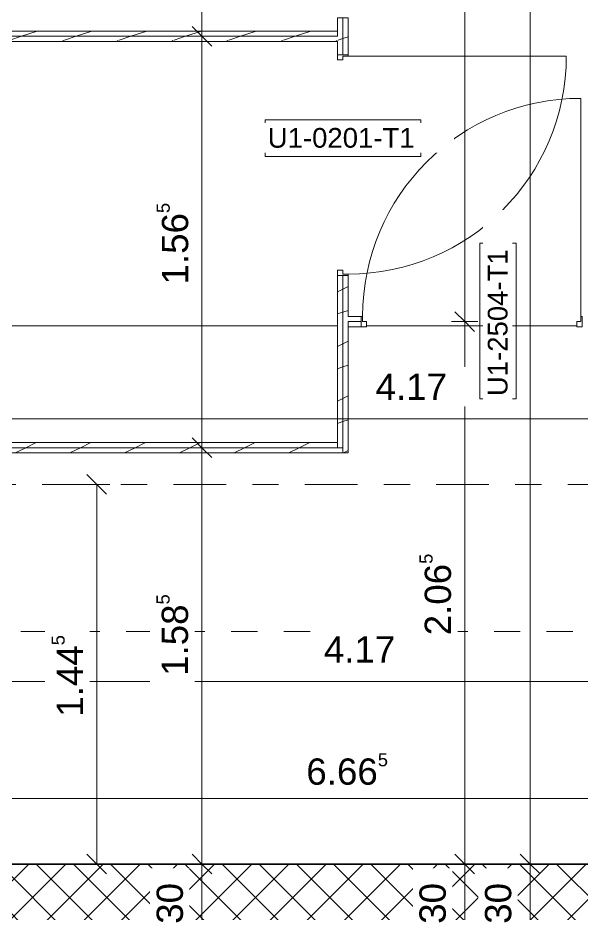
# Model space of a CAD drawing. Header units: metres. Extents: x -85.4 to -16.9, y -4 to 38.1.
# Drawn here: x -30.335 to -28.188, y 21.821 to 25.233 of the extents above; entities that cross this region are included whole.
import ezdxf

# ---------------------------------------------------------------- set-up
doc = ezdxf.new("R2010")
doc.units = ezdxf.units.M
doc.linetypes.add('_Rasterlinie_', pattern=[0.375, 0.2, -0.05, 0.075, -0.05])
doc.linetypes.add('Strichpunkt - Fein', pattern=[0.2, 0.1, -0.05, 0, -0.05])
for name, color, linetype, lineweight in [('A-____-____-DIMS', 7, 'Continuous', 5), ('A-____-____-DIMS-50', 7, 'Continuous', 5), ('A-DOOR-____-IDEN', 7, 'Continuous', 5), ('A-DOOR-____-OTLN', 7, 'Continuous', 9), ('A-DOOR-FRAM-MCUT', 7, 'Continuous', 9), ('A-DOOR-OPNG-OTLN', 7, 'Continuous', 9), ('A-FLOR-____-OTLN', 7, 'Continuous', 9), ('A-FLOR-____-OVHD', 7, 'Strichpunkt - Fein', 9), ('A-WALL-____-MCUT', 7, 'Continuous', 35), ('A-WALL-____-PATT', 7, 'Continuous', 35), ('A-WALL-FNSH-MCUT', 7, 'Continuous', 35), ('S-GRID-____-OTLN', 7, 'Continuous', 5)]:
    doc.layers.add(name, color=color, linetype=linetype, lineweight=lineweight)
doc.styles.add('Arial_1', font='arial.ttf', dxfattribs={"height": 0.075})
doc.styles.add('Arial_2', font='arial.ttf', dxfattribs={"height": 0.1})
doc.dimstyles.new('SUB_Rohbau_fein', dxfattribs={"dimscale": 0.3048, "dimtxt": 0.102026, "dimasz": 0.246063, "dimexe": 0.164042, "dimexo": 0.0625, "dimgap": 0.123031, "dimtad": 1, "dimrnd": 0.005, "dimzin": 0, "dimdsep": 46, "dimtxsty": 'Arial_2', "dimblk1": 'OBLIQUE', "dimblk2": 'OBLIQUE', "dimsah": 1, "dimcen": 0.09, "dimazin": 0, "dimtfac": 1, "dimtdec": 4, "dimtix": 1, "dimtmove": 0, "dimatfit": 3, "dimfxl": 0.164042, "dimfxlon": 1, "dimtvp": 1, "dimtfill": 1, "dimtolj": 1, "dimtzin": 0, "dimarcsym": 2})
doc.dimstyles.new('SUB_Rohbau_fein_1', dxfattribs={"dimscale": 0.3048, "dimtxt": 0.102026, "dimasz": 0.246063, "dimexe": 0.164042, "dimexo": 0.0625, "dimgap": 0.123031, "dimtad": 1, "dimrnd": 0.005, "dimzin": 0, "dimdsep": 46, "dimtxsty": 'Arial_2', "dimblk1": 'OBLIQUE', "dimblk2": 'OBLIQUE', "dimsah": 1, "dimcen": 0.09, "dimazin": 0, "dimtfac": 1, "dimtdec": 4, "dimtix": 1, "dimtmove": 2, "dimatfit": 3, "dimfxl": 0.164042, "dimfxlon": 1, "dimtvp": 1, "dimtfill": 1, "dimtolj": 1, "dimtzin": 0, "dimarcsym": 2})
doc.dimstyles.new('SUB_Rohbau_fein_2', dxfattribs={"dimscale": 0.3048, "dimtxt": 0.102026, "dimasz": 0.246063, "dimexe": 0.164042, "dimexo": 0.0625, "dimgap": 0.123031, "dimtad": 1, "dimdec": 1, "dimlfac": 100, "dimrnd": 0.5, "dimdsep": 46, "dimtxsty": 'Arial_2', "dimblk1": 'OBLIQUE', "dimblk2": 'OBLIQUE', "dimsah": 1, "dimcen": 0.09, "dimazin": 0, "dimtfac": 1, "dimtdec": 4, "dimtix": 1, "dimtmove": 0, "dimatfit": 3, "dimfxl": 0.164042, "dimfxlon": 1, "dimtvp": 1, "dimtfill": 1, "dimtolj": 1, "dimtzin": 0, "dimarcsym": 2})
pattern_1 = [(216.87, (-1.417, -0.46398), (0.624749256, 0.416501116), [0.10412, -0.93712]), (206.565, (-1.292, -0.52646), (-0.20825414, -0.2082493), [0.23283, -0.23283]), (198.435, (-1.292, -0.63058), (-0.41650024, -0.20824584), [0.13171, -0.52684])]

# ---------------------------------------------------------------- blocks, each defined once
blk = doc.blocks.new('TU DF 1 - Rahmenstock - stumpf einschlagend - 800x1900 Kellerabteil-41621819--01_UG_OK_FFB_AF_lo')
at = {"layer": 'A-DOOR-FRAM-MCUT', "color": 253, "true_color": 0x999999}
for p, q in [((-0.415, 0.02), (-0.42, 0.02)), ((-0.42, 0.02), (-0.42, -0.02)), ((-0.415, 0), (-0.415, 0.02)), ((-0.4, 0), (-0.415, 0)), ((-0.4, -0.02), (-0.4, 0)), ((0.415, 0), (0.4, 0)), ((0.4, 0), (0.4, -0.02)), ((0.42, 0.02), (0.415, 0.02)), ((0.415, 0.02), (0.415, 0)), ((0.42, -0.02), (0.42, 0.02)), ((-0.42, -0.02), (-0.4, -0.02)), ((0.4, -0.02), (0.42, -0.02))]:
    blk.add_line(p, q, dxfattribs=at)
at = {"layer": 'A-DOOR-OPNG-OTLN', "color": 253, "true_color": 0x999999}
blk.add_line((0.415, 0.02), (0.415, 0.85), dxfattribs=at)
blk.add_arc((0.415, 0.02), 0.83, 90, 180, dxfattribs=at)
blk = doc.blocks.new('TU DF 1 - Rahmenstock - stumpf einschlagend - 800x1900 Kellerabteil-41621821--01_UG_OK_FFB_AF_lo')
at = {"layer": 'A-DOOR-FRAM-MCUT', "color": 253, "true_color": 0x999999}
for p, q in [((-0.42, 0.02), (-0.4, 0.02)), ((-0.42, -0.02), (-0.42, 0.02)), ((-0.4, 0.02), (-0.4, 0)), ((0.4, 0.02), (0.42, 0.02)), ((0.4, 0), (0.4, 0.02)), ((0.42, 0.02), (0.42, -0.02)), ((-0.415, -0.02), (-0.42, -0.02)), ((-0.415, 0), (-0.415, -0.02)), ((-0.4, 0), (-0.415, 0)), ((0.415, 0), (0.4, 0)), ((0.415, -0.02), (0.415, 0)), ((0.42, -0.02), (0.415, -0.02))]:
    blk.add_line(p, q, dxfattribs=at)
at = {"layer": 'A-DOOR-OPNG-OTLN', "color": 253, "true_color": 0x999999}
blk.add_line((0.415, -0.02), (0.415, -0.85), dxfattribs=at)
blk.add_arc((0.415, -0.02), 0.83, 180, 270, dxfattribs=at)
blk = doc.blocks.new('DIMBLOCK42--01_UG_OK_FFB_AF_lo')
at = {"layer": 'A-____-____-DIMS-50'}
for p, q in [((-30.923, 22.7066), (-30.923, 22.7566)), ((-30.923, 22.7066), (-30.8855, 22.7441)), ((-26.753, 22.7066), (-26.753, 22.7566)), ((-26.753, 22.7066), (-26.7155, 22.7441)), ((-30.923, 22.7066), (-30.9605, 22.6691)), ((-30.923, 22.7066), (-26.753, 22.7066)), ((-30.923, 22.7066), (-30.923, 22.6566)), ((-26.753, 22.7066), (-26.7905, 22.6691)), ((-26.753, 22.7066), (-26.753, 22.6566))]:
    blk.add_line(p, q, dxfattribs=at)
at = {"layer": 'A-____-____-DIMS-50', "color": 0, "insert": (-29.1704, 22.8786), "char_height": 0.1, "width": 0.325653, "attachment_point": 1, "line_spacing_factor": 0.941778, "style": 'Arial_2', "bg_fill": 3, "box_fill_scale": 1.25, "bg_fill_color": 256, "bg_fill_true_color": 13158600, "bg_fill_transparency": 0}
blk.add_mtext('4.17', dxfattribs=at)
blk = doc.blocks.new('_Oblique')
at = {"color": 0, "linetype": 'ByBlock', "lineweight": -2}
blk.add_line((-0.5, -0.5), (0.5, 0.5), dxfattribs=at)
blk = doc.blocks.new('DIMBLOCK45--01_UG_OK_FFB_AF_lo')
at = {"layer": 'A-____-____-DIMS-50'}
for p, q in [((-32.408, 22.2616), (-32.408, 22.3116)), ((-32.408, 22.2616), (-32.3705, 22.2991)), ((-25.743, 22.2616), (-25.743, 22.3116)), ((-25.743, 22.2616), (-25.7055, 22.2991)), ((-32.408, 22.2616), (-32.4455, 22.2241)), ((-32.408, 22.2616), (-25.743, 22.2616)), ((-32.408, 22.2616), (-32.408, 22.2116)), ((-25.743, 22.2616), (-25.7805, 22.2241)), ((-25.743, 22.2616), (-25.743, 22.2116))]:
    blk.add_line(p, q, dxfattribs=at)
at = {"layer": 'A-____-____-DIMS-50', "color": 0, "insert": (-29.2372, 22.4336), "char_height": 0.1, "width": 0.388091, "attachment_point": 1, "line_spacing_factor": 0.941778, "style": 'Arial_2', "bg_fill": 3, "box_fill_scale": 1.25, "bg_fill_color": 256, "bg_fill_true_color": 13158600, "bg_fill_transparency": 0}
blk.add_mtext('6.66\\A2\\H0.5x;\\S5^  ;\\H2x;', dxfattribs=at)
blk = doc.blocks.new('DIMBLOCK127--01_UG_OK_FFB_AF_lo')
at = {"layer": 'A-____-____-DIMS-50'}
for p, q in [((-28.3855, 29.8016), (-28.423, 29.8391)), ((-28.3855, 29.8016), (-28.4355, 29.8016)), ((-28.3855, 29.8016), (-28.3855, 22.0116)), ((-28.3855, 29.8016), (-28.348, 29.7641)), ((-28.3855, 29.8016), (-28.3355, 29.8016)), ((-28.3855, 22.0116), (-28.423, 22.0491)), ((-28.3855, 22.0116), (-28.4355, 22.0116)), ((-28.3855, 22.0116), (-28.348, 21.9741)), ((-28.3855, 22.0116), (-28.3355, 22.0116))]:
    blk.add_line(p, q, dxfattribs=at)
at = {"layer": 'A-____-____-DIMS-50', "color": 0, "insert": (-28.5575, 25.7709), "char_height": 0.1, "width": 0.325653, "attachment_point": 1, "rotation": 90, "line_spacing_factor": 0.941778, "style": 'Arial_2', "bg_fill": 3, "box_fill_scale": 1.25, "bg_fill_color": 256, "bg_fill_true_color": 13158600, "bg_fill_transparency": 0}
blk.add_mtext('7.79', dxfattribs=at)
blk = doc.blocks.new('DIMBLOCK128--01_UG_OK_FFB_AF_lo')
at = {"layer": 'A-____-____-DIMS-50'}
for p, q in [((-28.3855, 22.0116), (-28.423, 22.0491)), ((-28.3855, 22.0116), (-28.4355, 22.0116)), ((-28.3855, 22.0116), (-28.3855, 21.7116)), ((-28.3855, 22.0116), (-28.348, 21.9741)), ((-28.3855, 22.0116), (-28.3355, 22.0116)), ((-28.3855, 21.7116), (-28.423, 21.7491)), ((-28.3855, 21.7116), (-28.4355, 21.7116)), ((-28.3855, 21.7116), (-28.348, 21.6741)), ((-28.3855, 21.7116), (-28.3355, 21.7116))]:
    blk.add_line(p, q, dxfattribs=at)
at = {"layer": 'A-____-____-DIMS-50', "color": 0, "insert": (-28.5575, 21.784), "char_height": 0.1, "width": 0.186088, "attachment_point": 1, "rotation": 90, "line_spacing_factor": 0.941778, "style": 'Arial_2', "bg_fill": 3, "box_fill_scale": 1.25, "bg_fill_color": 256, "bg_fill_true_color": 13158600, "bg_fill_transparency": 0}
blk.add_mtext('30', dxfattribs=at)
blk = doc.blocks.new('DIMBLOCK450--01_UG_OK_FFB_AF_lo')
at = {"layer": 'A-____-____-DIMS-50'}
for p, q in [((-28.6347, 29.8016), (-28.6722, 29.8391)), ((-28.6347, 29.8016), (-28.6847, 29.8016)), ((-28.6347, 29.8016), (-28.6347, 24.0766)), ((-28.6347, 29.8016), (-28.5972, 29.7641)), ((-28.6347, 29.8016), (-28.5847, 29.8016)), ((-28.6347, 24.0766), (-28.6722, 24.1141)), ((-28.6347, 24.0766), (-28.6847, 24.0766)), ((-28.6347, 24.0766), (-28.5972, 24.0391)), ((-28.6347, 24.0766), (-28.5847, 24.0766))]:
    blk.add_line(p, q, dxfattribs=at)
at = {"layer": 'A-____-____-DIMS-50', "color": 0, "insert": (-28.8068, 26.7774), "char_height": 0.1, "width": 0.388091, "attachment_point": 1, "rotation": 90, "line_spacing_factor": 0.941778, "style": 'Arial_2', "bg_fill": 3, "box_fill_scale": 1.25, "bg_fill_color": 256, "bg_fill_true_color": 13158600, "bg_fill_transparency": 0}
blk.add_mtext('5.72\\A2\\H0.5x;\\S5^  ;\\H2x;', dxfattribs=at)
blk = doc.blocks.new('DIMBLOCK451--01_UG_OK_FFB_AF_lo')
at = {"layer": 'A-____-____-DIMS-50'}
for p, q in [((-28.6347, 24.0766), (-28.6722, 24.1141)), ((-28.6347, 24.0766), (-28.6847, 24.0766)), ((-28.6347, 24.0766), (-28.6347, 22.0116)), ((-28.6347, 24.0766), (-28.5972, 24.0391)), ((-28.6347, 24.0766), (-28.5847, 24.0766)), ((-28.6347, 22.0116), (-28.6722, 22.0491)), ((-28.6347, 22.0116), (-28.6847, 22.0116)), ((-28.6347, 22.0116), (-28.5972, 21.9741)), ((-28.6347, 22.0116), (-28.5847, 22.0116))]:
    blk.add_line(p, q, dxfattribs=at)
at = {"layer": 'A-____-____-DIMS-50', "color": 0, "insert": (-28.8068, 22.8824), "char_height": 0.1, "width": 0.388091, "attachment_point": 1, "rotation": 90, "line_spacing_factor": 0.941778, "style": 'Arial_2', "bg_fill": 3, "box_fill_scale": 1.25, "bg_fill_color": 256, "bg_fill_true_color": 13158600, "bg_fill_transparency": 0}
blk.add_mtext('2.06\\A2\\H0.5x;\\S5^  ;\\H2x;', dxfattribs=at)
blk = doc.blocks.new('DIMBLOCK452--01_UG_OK_FFB_AF_lo')
at = {"layer": 'A-____-____-DIMS-50'}
for p, q in [((-28.6347, 22.0116), (-28.6722, 22.0491)), ((-28.6347, 22.0116), (-28.6847, 22.0116)), ((-28.6347, 22.0116), (-28.6347, 21.7116)), ((-28.6347, 22.0116), (-28.5972, 21.9741)), ((-28.6347, 22.0116), (-28.5847, 22.0116)), ((-28.6347, 21.7116), (-28.6722, 21.7491)), ((-28.6347, 21.7116), (-28.6847, 21.7116)), ((-28.6347, 21.7116), (-28.5972, 21.6741)), ((-28.6347, 21.7116), (-28.5847, 21.7116))]:
    blk.add_line(p, q, dxfattribs=at)
at = {"layer": 'A-____-____-DIMS-50', "color": 0, "insert": (-28.8068, 21.784), "char_height": 0.1, "width": 0.186088, "attachment_point": 1, "rotation": 90, "line_spacing_factor": 0.941778, "style": 'Arial_2', "bg_fill": 3, "box_fill_scale": 1.25, "bg_fill_color": 256, "bg_fill_true_color": 13158600, "bg_fill_transparency": 0}
blk.add_mtext('30', dxfattribs=at)
blk = doc.blocks.new('DIMBLOCK464--01_UG_OK_FFB_AF_lo')
at = {"layer": 'A-____-____-DIMS-50'}
for p, q in [((-29.6347, 26.7291), (-29.6722, 26.7666)), ((-29.6347, 26.7291), (-29.6847, 26.7291)), ((-29.6347, 26.7291), (-29.6347, 25.1628)), ((-29.6347, 26.7291), (-29.5972, 26.6916)), ((-29.6347, 26.7291), (-29.5847, 26.7291)), ((-29.6347, 25.1628), (-29.6722, 25.2003)), ((-29.6347, 25.1628), (-29.6847, 25.1628)), ((-29.6347, 25.1628), (-29.5972, 25.1253)), ((-29.6347, 25.1628), (-29.5847, 25.1628))]:
    blk.add_line(p, q, dxfattribs=at)
at = {"layer": 'A-____-____-DIMS-50', "color": 0, "insert": (-29.8068, 25.7842), "char_height": 0.1, "width": 0.388091, "attachment_point": 1, "rotation": 90, "line_spacing_factor": 0.941778, "style": 'Arial_2', "bg_fill": 3, "box_fill_scale": 1.25, "bg_fill_color": 256, "bg_fill_true_color": 13158600, "bg_fill_transparency": 0}
blk.add_mtext('1.56\\A2\\H0.5x;\\S5^  ;\\H2x;', dxfattribs=at)
blk = doc.blocks.new('DIMBLOCK465--01_UG_OK_FFB_AF_lo')
at = {"layer": 'A-____-____-DIMS-50'}
for p, q in [((-29.6347, 25.1628), (-29.6722, 25.2003)), ((-29.6347, 25.1628), (-29.6847, 25.1628)), ((-29.6347, 25.1628), (-29.6347, 23.5966)), ((-29.6347, 25.1628), (-29.5972, 25.1253)), ((-29.6347, 25.1628), (-29.5847, 25.1628)), ((-29.6347, 23.5966), (-29.6722, 23.6341)), ((-29.6347, 23.5966), (-29.6847, 23.5966)), ((-29.6347, 23.5966), (-29.5972, 23.5591)), ((-29.6347, 23.5966), (-29.5847, 23.5966))]:
    blk.add_line(p, q, dxfattribs=at)
at = {"layer": 'A-____-____-DIMS-50', "color": 0, "insert": (-29.8068, 24.218), "char_height": 0.1, "width": 0.388091, "attachment_point": 1, "rotation": 90, "line_spacing_factor": 0.941778, "style": 'Arial_2', "bg_fill": 3, "box_fill_scale": 1.25, "bg_fill_color": 256, "bg_fill_true_color": 13158600, "bg_fill_transparency": 0}
blk.add_mtext('1.56\\A2\\H0.5x;\\S5^  ;\\H2x;', dxfattribs=at)
blk = doc.blocks.new('DIMBLOCK466--01_UG_OK_FFB_AF_lo')
at = {"layer": 'A-____-____-DIMS-50'}
for p, q in [((-29.6347, 23.5966), (-29.6722, 23.6341)), ((-29.6347, 23.5966), (-29.6847, 23.5966)), ((-29.6347, 23.5966), (-29.6347, 22.0116)), ((-29.6347, 23.5966), (-29.5972, 23.5591)), ((-29.6347, 23.5966), (-29.5847, 23.5966)), ((-29.6347, 22.0116), (-29.6722, 22.0491)), ((-29.6347, 22.0116), (-29.6847, 22.0116)), ((-29.6347, 22.0116), (-29.5972, 21.9741)), ((-29.6347, 22.0116), (-29.5847, 22.0116))]:
    blk.add_line(p, q, dxfattribs=at)
at = {"layer": 'A-____-____-DIMS-50', "color": 0, "insert": (-29.8075, 22.7278), "char_height": 0.1, "width": 0.388091, "attachment_point": 1, "rotation": 90, "line_spacing_factor": 0.941778, "style": 'Arial_2', "bg_fill": 3, "box_fill_scale": 1.25, "bg_fill_color": 256, "bg_fill_true_color": 13158600, "bg_fill_transparency": 0}
blk.add_mtext('1.58\\A2\\H0.5x;\\S5^  ;\\H2x;', dxfattribs=at)
blk = doc.blocks.new('DIMBLOCK467--01_UG_OK_FFB_AF_lo')
at = {"layer": 'A-____-____-DIMS-50'}
for p, q in [((-29.6347, 22.0116), (-29.6722, 22.0491)), ((-29.6347, 22.0116), (-29.6847, 22.0116)), ((-29.6347, 22.0116), (-29.6347, 21.7116)), ((-29.6347, 22.0116), (-29.5972, 21.9741)), ((-29.6347, 22.0116), (-29.5847, 22.0116)), ((-29.6347, 21.7116), (-29.6722, 21.7491)), ((-29.6347, 21.7116), (-29.6847, 21.7116)), ((-29.6347, 21.7116), (-29.5972, 21.6741)), ((-29.6347, 21.7116), (-29.5847, 21.7116))]:
    blk.add_line(p, q, dxfattribs=at)
at = {"layer": 'A-____-____-DIMS-50', "color": 0, "insert": (-29.8068, 21.784), "char_height": 0.1, "width": 0.186088, "attachment_point": 1, "rotation": 90, "line_spacing_factor": 0.941778, "style": 'Arial_2', "bg_fill": 3, "box_fill_scale": 1.25, "bg_fill_color": 256, "bg_fill_true_color": 13158600, "bg_fill_transparency": 0}
blk.add_mtext('30', dxfattribs=at)
blk = doc.blocks.new('DIMBLOCK548--01_UG_OK_FFB_AF_lo')
at = {"layer": 'A-____-____-DIMS-50'}
for p, q in [((-30.923, 23.7066), (-30.923, 23.7566)), ((-26.753, 23.7066), (-26.753, 23.7566)), ((-30.923, 23.7066), (-30.8855, 23.7441)), ((-26.753, 23.7066), (-26.7155, 23.7441)), ((-30.923, 23.7066), (-30.9605, 23.6691)), ((-30.923, 23.7066), (-26.753, 23.7066)), ((-30.923, 23.7066), (-30.923, 23.6566)), ((-26.753, 23.7066), (-26.7905, 23.6691)), ((-26.753, 23.7066), (-26.753, 23.6566))]:
    blk.add_line(p, q, dxfattribs=at)
at = {"layer": 'A-____-____-DIMS-50', "color": 0, "insert": (-28.9737, 23.8786), "char_height": 0.1, "width": 0.325653, "attachment_point": 1, "line_spacing_factor": 0.941778, "style": 'Arial_2', "bg_fill": 3, "box_fill_scale": 1.25, "bg_fill_color": 256, "bg_fill_true_color": 13158600, "bg_fill_transparency": 0}
blk.add_mtext('4.17', dxfattribs=at)
blk = doc.blocks.new('DIMBLOCK577--01_UG_OK_FFB_AF_lo')
at = {"layer": 'A-____-____-DIMS-50'}
for p, q in [((-30.0347, 23.4566), (-30.0722, 23.4941)), ((-30.0347, 23.4566), (-30.0847, 23.4566)), ((-30.0347, 23.4566), (-30.0347, 22.0116)), ((-30.0347, 23.4566), (-29.9972, 23.4191)), ((-30.0347, 23.4566), (-29.9847, 23.4566)), ((-30.0347, 22.0116), (-30.0722, 22.0491)), ((-30.0347, 22.0116), (-30.0847, 22.0116)), ((-30.0347, 22.0116), (-29.9972, 21.9741)), ((-30.0347, 22.0116), (-29.9847, 22.0116))]:
    blk.add_line(p, q, dxfattribs=at)
at = {"layer": 'A-____-____-DIMS-50', "color": 0, "insert": (-30.2068, 22.5724), "char_height": 0.1, "width": 0.388091, "attachment_point": 1, "rotation": 90, "line_spacing_factor": 0.941778, "style": 'Arial_2', "bg_fill": 3, "box_fill_scale": 1.25, "bg_fill_color": 256, "bg_fill_true_color": 13158600, "bg_fill_transparency": 0}
blk.add_mtext('1.44\\A2\\H0.5x;\\S5^  ;\\H2x;', dxfattribs=at)

msp = doc.modelspace()

# ---------------------------------------------------------------- hatches: boundary and pattern name
at = {"layer": 'A-WALL-____-PATT', "lineweight": 9, "true_color": 0xc3b7ad}
h = msp.add_hatch(dxfattribs=at)
h.set_pattern_fill('FP_4', color=9, style=0, pattern_type=2)
h.set_pattern_definition(pattern_1)
h.paths.add_polyline_path([(-29.098, 23.5966), (-29.098, 24.2528), (-29.118, 24.2528), (-29.118, 23.5966)])
h.paths.add_polyline_path([(-29.118, 25.0928), (-29.098, 25.0928), (-29.098, 25.2328), (-29.118, 25.2328), (-29.118, 25.1428)])
h.paths.add_polyline_path([(-29.098, 26.0728), (-29.098, 27.3753), (-29.118, 27.3753), (-29.118, 26.0728)])
h.paths.add_polyline_path([(-29.098, 28.2153), (-29.098, 28.3653), (-29.118, 28.3653), (-29.118, 28.2153)])
h.paths.add_polyline_path([(-29.098, 29.2053), (-29.098, 29.8016), (-29.118, 29.8016), (-29.118, 29.2053)])
h = msp.add_hatch(dxfattribs=at)
h.set_pattern_fill('FP_4', color=9, style=0, pattern_type=2)
h.set_pattern_definition(pattern_1)
h.paths.add_polyline_path([(-29.098, 23.5766), (-29.078, 23.5766), (-29.078, 24.2528), (-29.098, 24.2528), (-29.098, 23.5966)])
h.paths.add_polyline_path([(-29.098, 25.0928), (-29.078, 25.0928), (-29.078, 25.2328), (-29.098, 25.2328)])
h.paths.add_polyline_path([(-29.078, 26.0728), (-29.078, 27.3753), (-29.098, 27.3753), (-29.098, 26.0728)])
h.paths.add_polyline_path([(-29.098, 28.2153), (-29.078, 28.2153), (-29.078, 28.3653), (-29.098, 28.3653)])
h.paths.add_polyline_path([(-29.078, 29.2053), (-29.078, 29.8016), (-29.098, 29.8016), (-29.098, 29.2053)])
h = msp.add_hatch(dxfattribs=at)
h.set_pattern_fill('FP_4', color=9, style=0, pattern_type=2)
h.set_pattern_definition(pattern_1)
h.paths.add_polyline_path([(-29.118, 25.1628), (-29.118, 25.1828), (-32.408, 25.1828), (-32.408, 25.1628), (-31.1565, 25.1628)])
h = msp.add_hatch(dxfattribs=at)
h.set_pattern_fill('FP_4', color=9, style=0, pattern_type=2)
h.set_pattern_definition(pattern_1)
h.paths.add_polyline_path([(-31.1565, 25.1428), (-29.118, 25.1428), (-29.118, 25.1628), (-32.408, 25.1628), (-32.408, 25.1428)])
h = msp.add_hatch(dxfattribs=at)
h.set_pattern_fill('FP_4', color=9, style=0, pattern_type=2)
h.set_pattern_definition(pattern_1)
h.paths.add_polyline_path([(-27.208, 24.0766), (-25.743, 24.0766), (-25.743, 24.0966), (-27.208, 24.0966)])
h.paths.add_polyline_path([(-29.078, 24.0766), (-29.028, 24.0766), (-29.028, 24.0966), (-29.078, 24.0966)])
h.paths.add_polyline_path([(-28.048, 24.0766), (-28.048, 24.0966), (-28.188, 24.0966), (-28.188, 24.0766)])
h = msp.add_hatch(dxfattribs=at)
h.set_pattern_fill('FP_4', color=9, style=0, pattern_type=2)
h.set_pattern_definition(pattern_1)
h.paths.add_polyline_path([(-28.118, 24.0566), (-28.048, 24.0566), (-28.048, 24.0766), (-28.188, 24.0766), (-28.188, 24.0566), (-28.138, 24.0566)])
h.paths.add_polyline_path([(-27.208, 24.0566), (-25.743, 24.0566), (-25.743, 24.0766), (-27.208, 24.0766)])
h.paths.add_polyline_path([(-29.078, 24.0566), (-29.028, 24.0566), (-29.028, 24.0766), (-29.078, 24.0766)])
h = msp.add_hatch(dxfattribs=at)
h.set_pattern_fill('FP_4', color=9, style=0, pattern_type=2)
h.set_pattern_definition(pattern_1)
h.paths.add_polyline_path([(-29.118, 23.5966), (-29.118, 23.6166), (-32.408, 23.6166), (-32.408, 23.5966), (-31.1565, 23.5966)])
h = msp.add_hatch(dxfattribs=at)
h.set_pattern_fill('FP_4', color=9, style=0, pattern_type=2)
h.set_pattern_definition(pattern_1)
h.paths.add_polyline_path([(-29.098, 23.5766), (-29.098, 23.5966), (-32.408, 23.5966), (-32.408, 23.5766), (-29.118, 23.5766)])
at = {"layer": 'A-WALL-____-PATT', "lineweight": 9}
h = msp.add_hatch(dxfattribs=at)
h.set_pattern_fill('FP_1', color=256, style=0, pattern_type=2)
h.set_pattern_definition([(45, (-1.5, -0.67223), (-0.07071068, 0.07071068), []), (135, (-1.5, -0.67223), (-0.07071068, -0.07071068), [])])
h.paths.add_polyline_path([(-32.408, 21.7116), (-25.743, 21.7116), (-25.743, 22.0116), (-32.408, 22.0116)])

# ---------------------------------------------------------------- linework, layer by layer
at = {"layer": 'A-FLOR-____-OTLN'}
for p, q in [((-31.908, 24.0606), (-29.118, 24.0606)), ((-29.008, 24.0606), (-28.208, 24.0606))]:
    msp.add_line(p, q, dxfattribs=at)
at = {"layer": 'A-FLOR-____-OVHD'}
msp.add_line((-30.923, 22.8966), (-25.743, 22.8966), dxfattribs=at)
at = {"layer": 'A-WALL-____-MCUT', "color": 253, "lineweight": 9, "true_color": 0x999999}
for p, q in [((-29.098, 25.0928), (-29.098, 25.2328)), ((-29.118, 25.1628), (-29.118, 25.1828)), ((-29.118, 25.1628), (-32.408, 25.1628)), ((-29.098, 24.2528), (-29.098, 23.5766)), ((-29.028, 24.0766), (-29.078, 24.0766)), ((-29.078, 24.0766), (-29.078, 24.0566)), ((-29.118, 23.5966), (-29.118, 23.6166)), ((-29.098, 23.5966), (-32.408, 23.5966))]:
    msp.add_line(p, q, dxfattribs=at)
at = {"layer": 'A-WALL-____-MCUT'}
msp.add_line((-25.743, 22.0116), (-32.408, 22.0116), dxfattribs=at)
at = {"layer": 'A-WALL-FNSH-MCUT', "color": 253, "lineweight": 9, "true_color": 0x999999}
for p, q in [((-29.118, 25.2328), (-29.118, 25.1828)), ((-29.078, 25.2328), (-29.118, 25.2328)), ((-29.078, 25.0928), (-29.078, 25.2328)), ((-29.118, 25.1828), (-32.408, 25.1828)), ((-32.408, 25.1428), (-29.118, 25.1428)), ((-29.118, 25.1428), (-29.118, 25.0928)), ((-29.118, 25.0928), (-29.078, 25.0928)), ((-29.118, 24.2528), (-29.118, 23.6166)), ((-29.078, 24.2528), (-29.118, 24.2528)), ((-29.078, 24.0966), (-29.078, 24.2528)), ((-29.028, 24.0966), (-29.078, 24.0966)), ((-29.028, 24.0566), (-29.028, 24.0966)), ((-29.078, 23.5766), (-29.078, 24.0566)), ((-29.078, 24.0566), (-29.028, 24.0566)), ((-29.118, 23.6166), (-32.408, 23.6166)), ((-32.408, 23.5766), (-29.078, 23.5766))]:
    msp.add_line(p, q, dxfattribs=at)
at = {"layer": 'S-GRID-____-OTLN', "color": 8, "linetype": '_Rasterlinie_', "true_color": 0x808080}
msp.add_line((-33.7426, 23.4566), (-17.3994, 23.4566), dxfattribs=at)

# ---------------------------------------------------------------- block references
at = {"layer": 'A-DOOR-____-OTLN', "color": 253, "true_color": 0x999999, "rotation": 90.0000000000001}
msp.add_blockref('TU DF 1 - Rahmenstock - stumpf einschlagend - 800x1900 Kellerabteil-41621821--01_UG_OK_FFB_AF_lo', (-29.098, 24.6728), dxfattribs=at)
at = {"layer": 'A-DOOR-____-OTLN', "color": 253, "true_color": 0x999999}
msp.add_blockref('TU DF 1 - Rahmenstock - stumpf einschlagend - 800x1900 Kellerabteil-41621819--01_UG_OK_FFB_AF_lo', (-28.608, 24.0766), dxfattribs=at)

# ---------------------------------------------------------------- dimensions: what is measured, and where the dimension line sits
at = {"layer": 'A-____-____-DIMS'}
dim = msp.add_linear_dim(base=(-25.743, 22.2616), p1=(-32.408, 22.3116), p2=(-25.743, 22.3116), text='\\A1;6.66\\Q;{\\A1;{\\H0.5x;\\S5^ ;}}', dimstyle='SUB_Rohbau_fein', override={"dimpost": '<>', "dimfxl": 6.665}, dxfattribs=at)
dim.commit()
dim.dimension.update_dxf_attribs({"geometry": 'DIMBLOCK45--01_UG_OK_FFB_AF_lo', "text_midpoint": (-29.0755, 22.3501)})

# ---------------------------------------------------------------- next in the draw order: dimensions: what is measured, and where the dimension line sits
dim = msp.add_linear_dim(base=(-29.6347, 25.1628), p1=(-29.5847, 26.7291), p2=(-29.5847, 25.1628), angle=90, text='\\A1;1.56\\Q;{\\A1;{\\H0.5x;\\S5^ ;}}', dimstyle='SUB_Rohbau_fein', override={"dimpost": '<>', "dimfxl": 1.566249}, dxfattribs=at)
dim.commit()
dim.dimension.update_dxf_attribs({"geometry": 'DIMBLOCK464--01_UG_OK_FFB_AF_lo', "text_midpoint": (-29.7233, 25.9459)})
dim = msp.add_linear_dim(base=(-26.753, 22.7066), p1=(-30.923, 22.7566), p2=(-26.753, 22.7566), dimstyle='SUB_Rohbau_fein_1', override={"dimpost": '<>', "dimfxl": 4.17}, dxfattribs=at)
dim.commit()
dim.dimension.update_dxf_attribs({"geometry": 'DIMBLOCK42--01_UG_OK_FFB_AF_lo', "text_midpoint": (-29.0075, 22.8119), "dimtype": 160})

# ---------------------------------------------------------------- next in the draw order: dimensions: what is measured, and where the dimension line sits
dim = msp.add_linear_dim(base=(-28.3855, 22.0116), p1=(-28.3355, 29.8016), p2=(-28.3355, 22.0116), angle=90, dimstyle='SUB_Rohbau_fein', override={"dimpost": '<>', "dimfxl": 7.79}, dxfattribs=at)
dim.commit()
dim.dimension.update_dxf_attribs({"geometry": 'DIMBLOCK127--01_UG_OK_FFB_AF_lo', "text_midpoint": (-28.4741, 25.9066)})
for base, p1, p2, text, override, picture, middle in [((-29.6347, 23.5966), (-29.5847, 25.1628), (-29.5847, 23.5966), '\\A1;1.56\\Q;{\\A1;{\\H0.5x;\\S5^ ;}}', {"dimpost": '<>', "dimfxl": 1.566249}, 'DIMBLOCK465--01_UG_OK_FFB_AF_lo', (-29.7233, 24.3797)), ((-30.0347, 22.0116), (-29.9847, 23.4566), (-29.9847, 22.0116), '\\A1;1.44\\Q;{\\A1;{\\H0.5x;\\S5^ ;}}', {"dimpost": '<>', "dimfxl": 1.445004}, 'DIMBLOCK577--01_UG_OK_FFB_AF_lo', (-30.1224, 22.7341))]:
    dim = msp.add_linear_dim(base=base, p1=p1, p2=p2, angle=90, text=text, dimstyle='SUB_Rohbau_fein', override=override, dxfattribs=at)
    dim.commit()
    dim.dimension.update_dxf_attribs({"geometry": picture, "text_midpoint": middle})

# ---------------------------------------------------------------- next in the draw order: dimensions: what is measured, and where the dimension line sits
dim = msp.add_linear_dim(base=(-28.6347, 24.0766), p1=(-28.5847, 29.8016), p2=(-28.5847, 24.0766), angle=90, text='\\A1;5.72\\Q;{\\A1;{\\H0.5x;\\S5^ ;}}', dimstyle='SUB_Rohbau_fein', override={"dimpost": '<>', "dimfxl": 5.724996}, dxfattribs=at)
dim.commit()
dim.dimension.update_dxf_attribs({"geometry": 'DIMBLOCK450--01_UG_OK_FFB_AF_lo', "text_midpoint": (-28.7233, 26.9391)})
dim = msp.add_linear_dim(base=(-29.6347, 22.0116), p1=(-29.5847, 23.5966), p2=(-29.5847, 22.0116), angle=90, text='\\A1;1.58\\Q;{\\A1;{\\H0.5x;\\S5^ ;}}', dimstyle='SUB_Rohbau_fein_1', override={"dimpost": '<>', "dimfxl": 1.585004}, dxfattribs=at)
dim.commit()
dim.dimension.update_dxf_attribs({"geometry": 'DIMBLOCK466--01_UG_OK_FFB_AF_lo', "text_midpoint": (-29.7409, 22.9219), "dimtype": 160, "text_rotation": 90})
dim = msp.add_linear_dim(base=(-28.3855, 21.7116), p1=(-28.3355, 22.0116), p2=(-28.3355, 21.7116), angle=90, dimstyle='SUB_Rohbau_fein_2', override={"dimpost": '<>', "dimfxl": 0.3}, dxfattribs=at)
dim.commit()
dim.dimension.update_dxf_attribs({"geometry": 'DIMBLOCK128--01_UG_OK_FFB_AF_lo', "text_midpoint": (-28.4741, 21.8616)})

# ---------------------------------------------------------------- next in the draw order: linework, layer by layer
at = {"layer": 'A-DOOR-____-IDEN', "flags": 128}
msp.add_lwpolyline([(-29.3941, 24.8446), (-28.8021, 24.8446), (-28.8021, 24.7056), (-29.3941, 24.7056)], close=True, dxfattribs=at)

# ---------------------------------------------------------------- next in the draw order: dimensions: what is measured, and where the dimension line sits
at = {"layer": 'A-____-____-DIMS'}
dim = msp.add_linear_dim(base=(-28.6347, 22.0116), p1=(-28.5847, 24.0766), p2=(-28.5847, 22.0116), angle=90, text='\\A1;2.06\\Q;{\\A1;{\\H0.5x;\\S5^ ;}}', dimstyle='SUB_Rohbau_fein', override={"dimpost": '<>', "dimfxl": 2.065004}, dxfattribs=at)
dim.commit()
dim.dimension.update_dxf_attribs({"geometry": 'DIMBLOCK451--01_UG_OK_FFB_AF_lo', "text_midpoint": (-28.7233, 23.0441)})
dim = msp.add_linear_dim(base=(-29.6347, 21.7116), p1=(-29.5847, 22.0116), p2=(-29.5847, 21.7116), angle=90, dimstyle='SUB_Rohbau_fein_2', override={"dimpost": '<>', "dimfxl": 0.3}, dxfattribs=at)
dim.commit()
dim.dimension.update_dxf_attribs({"geometry": 'DIMBLOCK467--01_UG_OK_FFB_AF_lo', "text_midpoint": (-29.7233, 21.8616)})

# ---------------------------------------------------------------- next in the draw order: texts
at = {"layer": 'A-DOOR-____-IDEN', "insert": (-29.3841, 24.8137), "char_height": 0.075, "width": 0.689451, "attachment_point": 1, "style": 'Arial_1', "bg_fill": 3, "box_fill_scale": 1.25, "bg_fill_color": 256, "bg_fill_true_color": 13158600, "bg_fill_transparency": 0}
msp.add_mtext('U1-0201-T1', dxfattribs=at)

# ---------------------------------------------------------------- next in the draw order: dimensions: what is measured, and where the dimension line sits
at = {"layer": 'A-____-____-DIMS'}
dim = msp.add_linear_dim(base=(-26.753, 23.7066), p1=(-30.923, 23.6566), p2=(-26.753, 23.6566), dimstyle='SUB_Rohbau_fein', override={"dimpost": '<>', "dimfxl": 4.17}, dxfattribs=at)
dim.commit()
dim.dimension.update_dxf_attribs({"geometry": 'DIMBLOCK548--01_UG_OK_FFB_AF_lo', "text_midpoint": (-28.838, 23.7943)})
dim = msp.add_linear_dim(base=(-28.6347, 21.7116), p1=(-28.5847, 22.0116), p2=(-28.5847, 21.7116), angle=90, dimstyle='SUB_Rohbau_fein_2', override={"dimpost": '<>', "dimfxl": 0.3}, dxfattribs=at)
dim.commit()
dim.dimension.update_dxf_attribs({"geometry": 'DIMBLOCK452--01_UG_OK_FFB_AF_lo', "text_midpoint": (-28.7233, 21.8616)})

# ---------------------------------------------------------------- next in the draw order: linework, layer by layer
at = {"layer": 'A-DOOR-____-IDEN', "flags": 128}
msp.add_lwpolyline([(-28.5776, 23.7829), (-28.5776, 24.3749), (-28.4386, 24.3749), (-28.4386, 23.7829)], close=True, dxfattribs=at)

# ---------------------------------------------------------------- next in the draw order: texts
at = {"layer": 'A-DOOR-____-IDEN', "insert": (-28.5467, 23.7929), "char_height": 0.075, "width": 0.689451, "attachment_point": 1, "rotation": 90, "style": 'Arial_1', "bg_fill": 3, "box_fill_scale": 1.25, "bg_fill_color": 256, "bg_fill_true_color": 13158600, "bg_fill_transparency": 0}
msp.add_mtext('U1-2504-T1', dxfattribs=at)

doc.saveas('drawing.dxf')
